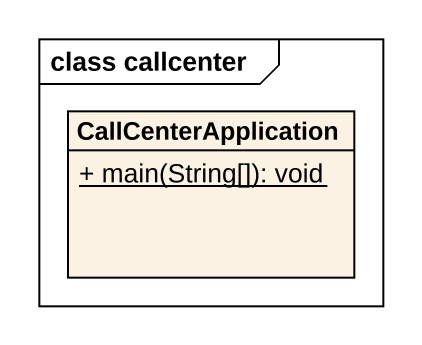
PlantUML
@startuml
mainframe class callcenter
hide circle
hide empty members
skinparam classAttributeIconSize 0
class CallCenterApplication {
  {static} + main(String[]): void
}
@enduml
